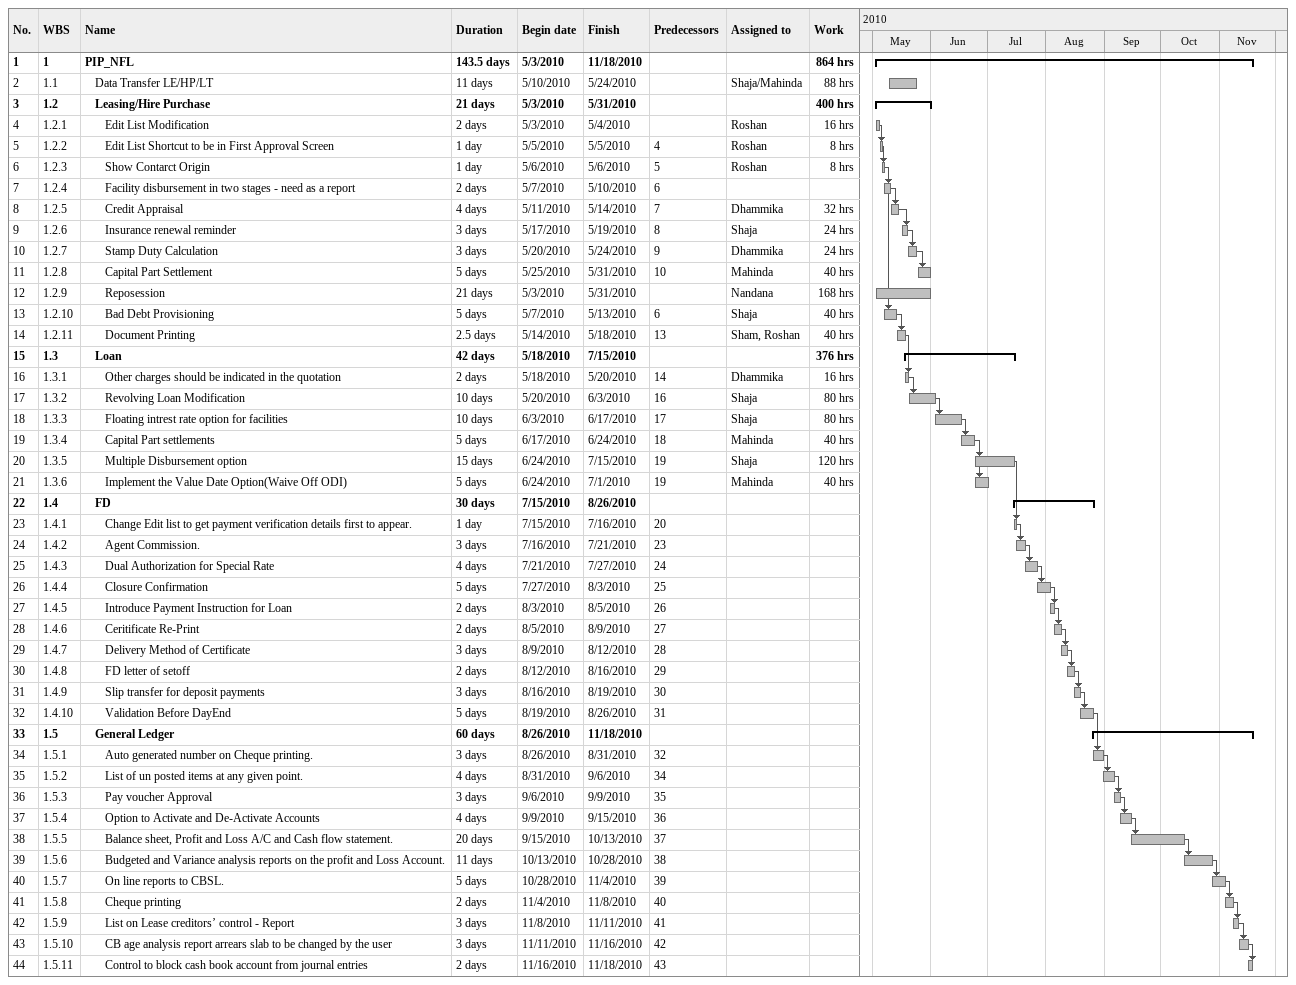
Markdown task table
| ID | WBS | Task | Duration | Start | Finish | Predecessors | Resources | Work (h) |
|---|---|---|---|---|---|---|---|---|
| 1 | 1 | **PIP_NFL** | 143.5d | 2010-05-03 | 2010-11-18 |  |  | 864 |
| 2 | 1.1 | Data Transfer LE/HP/LT | 11d | 2010-05-10 | 2010-05-24 |  | Shaja/Mahinda | 88 |
| 3 | 1.2 | **Leasing/Hire Purchase** | 21d | 2010-05-03 | 2010-05-31 |  |  | 400 |
| 4 | 1.2.1 | Edit List Modification | 2d | 2010-05-03 | 2010-05-04 |  | Roshan | 16 |
| 5 | 1.2.2 | Edit List Shortcut to be in First Approval Screen | 1d | 2010-05-05 | 2010-05-05 | 4 | Roshan | 8 |
| 6 | 1.2.3 | Show Contarct Origin | 1d | 2010-05-06 | 2010-05-06 | 5 | Roshan | 8 |
| 7 | 1.2.4 | Facility disbursement in two stages - need as a report | 2d | 2010-05-07 | 2010-05-10 | 6 |  |  |
| 8 | 1.2.5 | Credit Appraisal | 4d | 2010-05-11 | 2010-05-14 | 7 | Dhammika | 32 |
| 9 | 1.2.6 | Insurance renewal reminder | 3d | 2010-05-17 | 2010-05-19 | 8 | Shaja | 24 |
| 10 | 1.2.7 | Stamp Duty Calculation | 3d | 2010-05-20 | 2010-05-24 | 9 | Dhammika | 24 |
| 11 | 1.2.8 | Capital Part Settlement | 5d | 2010-05-25 | 2010-05-31 | 10 | Mahinda | 40 |
| 12 | 1.2.9 | Reposession | 21d | 2010-05-03 | 2010-05-31 |  | Nandana | 168 |
| 13 | 1.2.10 | Bad Debt Provisioning | 5d | 2010-05-07 | 2010-05-13 | 6 | Shaja | 40 |
| 14 | 1.2.11 | Document Printing | 2.5d | 2010-05-14 | 2010-05-18 | 13 | Sham, Roshan | 40 |
| 15 | 1.3 | **Loan** | 42d | 2010-05-18 | 2010-07-15 |  |  | 376 |
| 16 | 1.3.1 | Other charges should be indicated in the quotation | 2d | 2010-05-18 | 2010-05-20 | 14 | Dhammika | 16 |
| 17 | 1.3.2 | Revolving Loan Modification | 10d | 2010-05-20 | 2010-06-03 | 16 | Shaja | 80 |
| 18 | 1.3.3 | Floating intrest rate option for facilities | 10d | 2010-06-03 | 2010-06-17 | 17 | Shaja | 80 |
| 19 | 1.3.4 | Capital Part settlements | 5d | 2010-06-17 | 2010-06-24 | 18 | Mahinda | 40 |
| 20 | 1.3.5 | Multiple Disbursement option | 15d | 2010-06-24 | 2010-07-15 | 19 | Shaja | 120 |
| 21 | 1.3.6 | Implement the Value Date Option(Waive Off ODI) | 5d | 2010-06-24 | 2010-07-01 | 19 | Mahinda | 40 |
| 22 | 1.4 | **FD** | 30d | 2010-07-15 | 2010-08-26 |  |  |  |
| 23 | 1.4.1 | Change Edit list to get payment verification details first to appear. | 1d | 2010-07-15 | 2010-07-16 | 20 |  |  |
| 24 | 1.4.2 | Agent Commission. | 3d | 2010-07-16 | 2010-07-21 | 23 |  |  |
| 25 | 1.4.3 | Dual Authorization for Special Rate | 4d | 2010-07-21 | 2010-07-27 | 24 |  |  |
| 26 | 1.4.4 | Closure Confirmation | 5d | 2010-07-27 | 2010-08-03 | 25 |  |  |
| 27 | 1.4.5 | Introduce Payment Instruction for Loan | 2d | 2010-08-03 | 2010-08-05 | 26 |  |  |
| 28 | 1.4.6 | Ceritificate Re-Print | 2d | 2010-08-05 | 2010-08-09 | 27 |  |  |
| 29 | 1.4.7 | Delivery Method of Certificate | 3d | 2010-08-09 | 2010-08-12 | 28 |  |  |
| 30 | 1.4.8 | FD letter of setoff | 2d | 2010-08-12 | 2010-08-16 | 29 |  |  |
| 31 | 1.4.9 | Slip transfer for deposit payments | 3d | 2010-08-16 | 2010-08-19 | 30 |  |  |
| 32 | 1.4.10 | Validation Before DayEnd | 5d | 2010-08-19 | 2010-08-26 | 31 |  |  |
| 33 | 1.5 | **General Ledger** | 60d | 2010-08-26 | 2010-11-18 |  |  |  |
| 34 | 1.5.1 | Auto generated number on Cheque printing. | 3d | 2010-08-26 | 2010-08-31 | 32 |  |  |
| 35 | 1.5.2 | List of un posted items at any given point. | 4d | 2010-08-31 | 2010-09-06 | 34 |  |  |
| 36 | 1.5.3 | Pay voucher Approval | 3d | 2010-09-06 | 2010-09-09 | 35 |  |  |
| 37 | 1.5.4 | Option to Activate and De-Activate Accounts | 4d | 2010-09-09 | 2010-09-15 | 36 |  |  |
| 38 | 1.5.5 | Balance sheet, Profit and Loss A/C and Cash flow statement. | 20d | 2010-09-15 | 2010-10-13 | 37 |  |  |
| 39 | 1.5.6 | Budgeted and Variance analysis reports on the profit and Loss Account. | 11d | 2010-10-13 | 2010-10-28 | 38 |  |  |
| 40 | 1.5.7 | On line reports to CBSL. | 5d | 2010-10-28 | 2010-11-04 | 39 |  |  |
| 41 | 1.5.8 | Cheque printing | 2d | 2010-11-04 | 2010-11-08 | 40 |  |  |
| 42 | 1.5.9 | List on Lease creditors’ control - Report | 3d | 2010-11-08 | 2010-11-11 | 41 |  |  |
| 43 | 1.5.10 | CB age analysis report arrears slab to be changed by the user | 3d | 2010-11-11 | 2010-11-16 | 42 |  |  |
| 44 | 1.5.11 | Control to block cash book account from journal entries | 2d | 2010-11-16 | 2010-11-18 | 43 |  |  |
